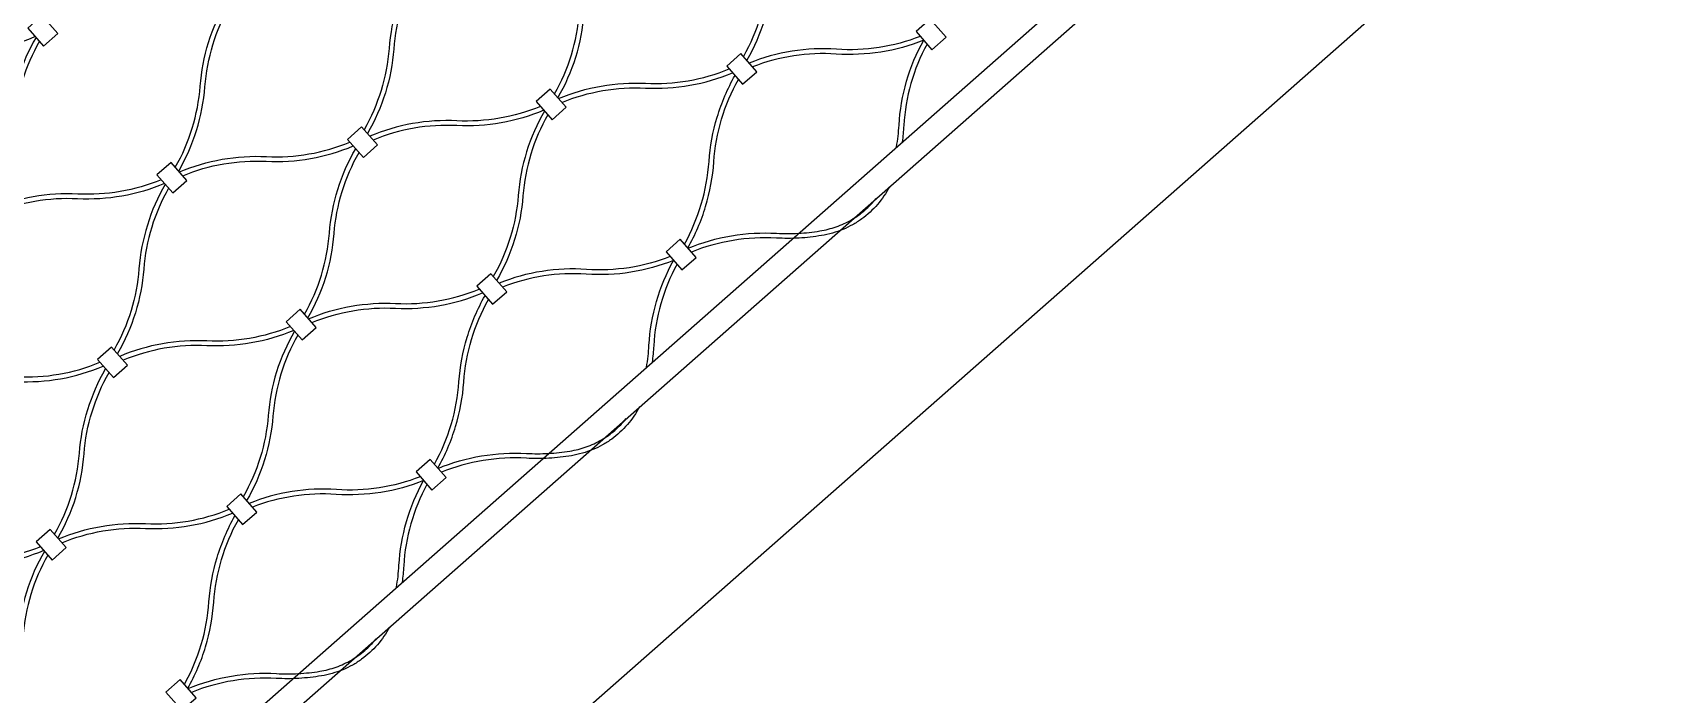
# Model space of a CAD drawing. Header units: millimetres. Extents: x 832728086 to 834530684, y 817551485 to 818349469.
# Drawn here: x 834422206 to 834422721, y 817819976 to 817820187 of the extents above; entities that cross this region are included whole.
import ezdxf

# ---------------------------------------------------------------- set-up
doc = ezdxf.new("R2010")
doc.units = ezdxf.units.MM
doc.header["$LTSCALE"] = 100
doc.layers.add('056-Railing-l', color=6, linetype='Continuous', lineweight=25)
doc.layers.add('A-COLS', color=3, linetype='Continuous')
doc.layers.add('mesh- l', color=8, linetype='Continuous')

msp = doc.modelspace()

# ---------------------------------------------------------------- linework, layer by layer
at = {"layer": '056-Railing-l'}
for points in [[(834422023.2404, 817819747.4366), (834423021.6523, 817820626.1138)], [(834422028.5256, 817819741.4311), (834423026.9375, 817820620.1083)]]:
    msp.add_lwpolyline(points, dxfattribs=at)
at = {"layer": 'A-COLS'}
msp.add_line((834424152.0256, 817821529.0111, 0.0052), (834419835.8825, 817817730.4819, 0.0052), dxfattribs=at)
at = {"layer": 'mesh- l'}
for points in [[(834422448.7769, 817820231.9515, 0.05643381), (834422443.0853, 817820219.0054, 0.05608633), (834422440.4225, 817820205.1153, -0.05520174), (834422437.8895, 817820191.7742, -0.05548959), (834422432.4919, 817820179.3145)], [(834422449.8437, 817820230.7392, 0.05541212), (834422444.4598, 817820218.2911, 0.05509445), (834422441.9325, 817820204.9651, -0.0561917), (834422439.2639, 817820191.06, -0.05650781), (834422433.5585, 817820178.1026)], [(834422372.4107, 817820167.36, 0.05541212), (834422377.7946, 817820179.8081, 0.05509445), (834422380.3219, 817820193.1341, -0.0561917), (834422382.9905, 817820207.0392, -0.05650781), (834422388.6959, 817820219.9966)], [(834422373.4776, 817820166.1477, 0.05643381), (834422379.1692, 817820179.0938, 0.05608633), (834422381.8319, 817820192.9839, -0.05520174), (834422384.365, 817820206.325, -0.05548959), (834422389.7625, 817820218.7847)], [(834422328.0837, 817820208.6454, 0.05643381), (834422322.3921, 817820195.6994, 0.05608633), (834422319.7294, 817820181.8093, -0.05520174), (834422317.1963, 817820168.4682, -0.05548959), (834422311.7987, 817820156.0085)], [(834422329.1505, 817820207.4332, 0.05541212), (834422323.7666, 817820194.9851, 0.05509445), (834422321.2393, 817820181.6591, -0.0561917), (834422318.5707, 817820167.754, -0.05650781), (834422312.8653, 817820154.7966)], [(834422251.7175, 817820144.0539, 0.05541212), (834422257.1014, 817820156.5021, 0.05509445), (834422259.6287, 817820169.828, -0.0561917), (834422262.2974, 817820183.7332, -0.05650781), (834422268.0027, 817820196.6906)], [(834422252.7844, 817820142.8417, 0.05643381), (834422258.476, 817820155.7877, 0.05608633), (834422261.1387, 817820169.6779, -0.05520174), (834422263.6718, 817820183.0189, -0.05548959), (834422269.0693, 817820195.4786)], [(834422207.1597, 817820185.6016, -0.05643381), (834422193.5954, 817820181.6011, -0.05608633), (834422179.4796, 817820180.7247, 0.05520174), (834422165.9248, 817820179.9073, 0.05548959), (834422152.8802, 817820176.1366)], [(834422207.3905, 817820185.3394, 0.05643381), (834422201.6989, 817820172.3934, 0.05608633), (834422199.0362, 817820158.5032, -0.05520174), (834422196.5031, 817820145.1622, -0.05548959), (834422191.1055, 817820132.7025)], [(834422208.4573, 817820184.1272, 0.05541212), (834422203.0734, 817820171.679, 0.05509445), (834422200.5461, 817820158.3531, -0.0561917), (834422197.8775, 817820144.4479, -0.05650781), (834422192.1721, 817820131.4905)], [(834422488.8137, 817820185.6731, -0.05599755), (834422475.7145, 817820182.1434, -0.0550563), (834422462.1569, 817820181.5827, 0.05611313), (834422448.006, 817820180.9677, 0.05708602), (834422434.3564, 817820177.196)], [(834422489.8863, 817820184.4543, -0.05708602), (834422476.2367, 817820180.6826, -0.05611313), (834422462.0858, 817820180.0676, 0.0550563), (834422448.5282, 817820179.5069, 0.05599755), (834422435.429, 817820175.9772)], [(834422481.2496, 817820150.519, 0.01408298), (834422481.7405, 817820153.9612, 0.01401475), (834422482.0374, 817820157.4257, -0.05610981), (834422484.4276, 817820171.3871, -0.05708383), (834422489.8863, 817820184.4543)], [(834422490.9604, 817820183.2368, 0.05599537), (834422485.8111, 817820170.6853, 0.05505305), (834422483.5494, 817820157.3056, -0.01031216), (834422483.3449, 817820154.6915, -0.0103492), (834422483.0326, 817820152.0881)], [(834422373.7083, 817820165.8855, -0.05643381), (834422387.2726, 817820169.8861, -0.05608633), (834422401.3885, 817820170.7624, 0.05520174), (834422414.9433, 817820171.5799, 0.05548959), (834422427.9878, 817820175.3506)], [(834422374.7752, 817820164.6733, -0.05541212), (834422387.8065, 817820168.4319, -0.05509445), (834422401.3456, 817820169.2456, 0.0561917), (834422415.4771, 817820170.1258, 0.05650781), (834422429.0544, 817820174.1386)], [(834422413.7451, 817820119.6071, 0.05501314), (834422419.1066, 817820132.3034, 0.05502564), (834422421.5702, 817820145.8634, -0.05608013), (834422424.1717, 817820160.0136, -0.05606721), (834422429.8523, 817820173.232)], [(834422414.8177, 817820118.3883, 0.05606721), (834422420.4983, 817820131.6068, 0.05608013), (834422423.0998, 817820145.757, -0.05502564), (834422425.5633, 817820159.3169, -0.05501314), (834422430.9249, 817820172.0132)], [(834422367.9066, 817820163.396, -0.05541212), (834422354.8753, 817820159.6373, -0.05509445), (834422341.3362, 817820158.8237, 0.0561917), (834422327.2047, 817820157.9435, 0.05650781), (834422313.6274, 817820153.9307)], [(834422368.9734, 817820162.1838, -0.05643381), (834422355.4092, 817820158.1832, -0.05608633), (834422341.2933, 817820157.3069, 0.05520174), (834422327.7385, 817820156.4894, 0.05548959), (834422314.694, 817820152.7187)], [(834422369.2042, 817820161.9216, 0.05643381), (834422363.5126, 817820148.9755, 0.05608633), (834422360.8499, 817820135.0854, -0.05520174), (834422358.3168, 817820121.7443, -0.05548959), (834422352.9192, 817820109.2846)], [(834422370.2711, 817820160.7093, 0.05541212), (834422364.8871, 817820148.2612, 0.05509445), (834422362.3599, 817820134.9352, -0.0561917), (834422359.6912, 817820121.0301, -0.05650781), (834422353.9858, 817820108.0727)], [(834422253.0151, 817820142.5795, -0.05643381), (834422266.5794, 817820146.5801, -0.05608633), (834422280.6953, 817820147.4564, 0.05520174), (834422294.2501, 817820148.2738, 0.05548959), (834422307.2946, 817820152.0445)], [(834422254.082, 817820141.3673, -0.05541212), (834422267.1133, 817820145.1259, -0.05509445), (834422280.6524, 817820145.9395, 0.0561917), (834422294.7839, 817820146.8198, 0.05650781), (834422308.3612, 817820150.8326)], [(834422292.838, 817820097.33, 0.05541212), (834422298.222, 817820109.7782, 0.05509445), (834422300.7492, 817820123.1041, -0.0561917), (834422303.4179, 817820137.0093, -0.05650781), (834422309.1233, 817820149.9667)], [(834422293.9049, 817820096.1178, 0.05643381), (834422299.5965, 817820109.0639, 0.05608633), (834422302.2592, 817820122.954, -0.05520174), (834422304.7923, 817820136.2951, -0.05548959), (834422310.1899, 817820148.7548)], [(834422247.2134, 817820140.09, -0.05541212), (834422234.1821, 817820136.3313, -0.05509445), (834422220.643, 817820135.5177, 0.0561917), (834422206.5115, 817820134.6374, 0.05650781), (834422192.9342, 817820130.6246)], [(834422248.2802, 817820138.8777, -0.05643381), (834422234.716, 817820134.8772, -0.05608633), (834422220.6001, 817820134.0009, 0.05520174), (834422207.0453, 817820133.1834, 0.05548959), (834422194.0008, 817820129.4127)], [(834422248.511, 817820138.6155, 0.05643381), (834422242.8194, 817820125.6695, 0.05608633), (834422240.1567, 817820111.7794, -0.05520174), (834422237.6236, 817820098.4383, -0.05548959), (834422232.226, 817820085.9786)], [(834422249.5779, 817820137.4033, 0.05541212), (834422244.1939, 817820124.9552, 0.05509445), (834422241.6667, 817820111.6292, -0.0561917), (834422238.998, 817820097.7241, -0.05650781), (834422233.2926, 817820084.7666)], [(834422478.9872, 817820137.871, -0.05861222), (834422475.1803, 817820132.2212, -0.05918417), (834422470.1617, 817820127.6154, -0.02931437), (834422467.2649, 817820125.7762, -0.02849813), (834422464.175, 817820124.2832, -0.02885982), (834422460.8295, 817820123.117, -0.02750146), (834422457.3735, 817820122.3343, -0.0280161), (834422450.2139, 817820121.5311, -0.02801983), (834422443.0093, 817820121.5335, 0.05502888), (834422429.2475, 817820120.7952, 0.05501523), (834422415.9779, 817820117.0732)], [(834422414.9038, 817820118.2906, -0.05606931), (834422428.7314, 817820122.2634, -0.05608344), (834422443.0961, 817820123.0643, 0.02749376), (834422449.9971, 817820123.0548, 0.02749016), (834422456.8575, 817820123.8026, 0.04358453), (834422462.055, 817820125.1333, 0.04703204), (834422466.9247, 817820127.377, 0.04662132), (834422471.148, 817820130.3851, 0.04736718), (834422474.7347, 817820134.1285)], [(834422409.241, 817820115.6431, -0.05599755), (834422396.1418, 817820112.1134, -0.0550563), (834422382.5842, 817820111.5528, 0.05611313), (834422368.4333, 817820110.9377, 0.05708602), (834422354.7837, 817820107.1661)], [(834422410.3136, 817820114.4244, -0.05708602), (834422396.664, 817820110.6527, -0.05611313), (834422382.5131, 817820110.0376, 0.0550563), (834422368.9555, 817820109.477, 0.05599755), (834422355.8563, 817820105.9473)], [(834422401.6769, 817820080.489, 0.01408298), (834422402.1679, 817820083.9313, 0.01401475), (834422402.4647, 817820087.3957, -0.05610981), (834422404.855, 817820101.3572, -0.05708383), (834422410.3136, 817820114.4244)], [(834422411.3878, 817820113.2069, 0.05599537), (834422406.2384, 817820100.6554, 0.05505305), (834422403.9767, 817820087.2757, -0.01031216), (834422403.7722, 817820084.6616, -0.0103492), (834422403.4599, 817820082.0582)], [(834422294.1356, 817820095.8556, -0.05643381), (834422307.6999, 817820099.8562, -0.05608633), (834422321.8158, 817820100.7325, 0.05520174), (834422335.3706, 817820101.55, 0.05548959), (834422348.4151, 817820105.3206)], [(834422295.2025, 817820094.6434, -0.05541212), (834422308.2338, 817820098.402, -0.05509445), (834422321.7729, 817820099.2157, 0.0561917), (834422335.9044, 817820100.0959, 0.05650781), (834422349.4817, 817820104.1087)], [(834422334.1724, 817820049.5772, 0.05501314), (834422339.534, 817820062.2735, 0.05502564), (834422341.9975, 817820075.8335, -0.05608013), (834422344.599, 817820089.9837, -0.05606721), (834422350.2796, 817820103.2021)], [(834422335.245, 817820048.3584, 0.05606721), (834422340.9256, 817820061.5769, 0.05608013), (834422343.5271, 817820075.727, -0.05502564), (834422345.9907, 817820089.287, -0.05501314), (834422351.3522, 817820101.9833)], [(834422288.3339, 817820093.3661, -0.05541212), (834422275.3026, 817820089.6074, -0.05509445), (834422261.7635, 817820088.7938, 0.0561917), (834422247.632, 817820087.9135, 0.05650781), (834422234.0547, 817820083.9007)], [(834422289.4008, 817820092.1539, -0.05643381), (834422275.8365, 817820088.1533, -0.05608633), (834422261.7206, 817820087.277, 0.05520174), (834422248.1658, 817820086.4595, 0.05548959), (834422235.1213, 817820082.6888)], [(834422289.6315, 817820091.8916, 0.05643381), (834422283.9399, 817820078.9456, 0.05608633), (834422281.2772, 817820065.0555, -0.05520174), (834422278.7441, 817820051.7144, -0.05548959), (834422273.3466, 817820039.2547)], [(834422290.6984, 817820090.6794, 0.05541212), (834422285.3145, 817820078.2313, 0.05509445), (834422282.7872, 817820064.9053, -0.0561917), (834422280.1185, 817820051.0002, -0.05650781), (834422274.4132, 817820038.0427)], [(834422173.4425, 817820072.5496, -0.05643381), (834422187.0067, 817820076.5501, -0.05608633), (834422201.1226, 817820077.4264, 0.05520174), (834422214.6774, 817820078.2439, 0.05548959), (834422227.7219, 817820082.0146)], [(834422174.5093, 817820071.3373, -0.05541212), (834422187.5406, 817820075.096, -0.05509445), (834422201.0797, 817820075.9096, 0.0561917), (834422215.2112, 817820076.7899, 0.05650781), (834422228.7885, 817820080.8027)], [(834422213.2654, 817820027.3001, 0.05541212), (834422218.6493, 817820039.7483, 0.05509445), (834422221.1766, 817820053.0742, -0.0561917), (834422223.8452, 817820066.9794, -0.05650781), (834422229.5506, 817820079.9368)], [(834422214.3322, 817820026.0879, 0.05643381), (834422220.0238, 817820039.0339, 0.05608633), (834422222.6865, 817820052.9241, -0.05520174), (834422225.2196, 817820066.2651, -0.05548959), (834422230.6172, 817820078.7248)], [(834422399.4145, 817820067.841, -0.05861222), (834422395.6076, 817820062.1913, -0.05918417), (834422390.589, 817820057.5855, -0.02931437), (834422387.6922, 817820055.7463, -0.02849813), (834422384.6023, 817820054.2533, -0.02885982), (834422381.2568, 817820053.0871, -0.02750146), (834422377.8008, 817820052.3044, -0.0280161), (834422370.6412, 817820051.5012, -0.02801983), (834422363.4366, 817820051.5035, 0.05502888), (834422349.6748, 817820050.7652, 0.05501523), (834422336.4053, 817820047.0433)], [(834422335.3311, 817820048.2607, -0.05606931), (834422349.1588, 817820052.2335, -0.05608344), (834422363.5234, 817820053.0344, 0.02749376), (834422370.4244, 817820053.0249, 0.02749016), (834422377.2848, 817820053.7726, 0.04358453), (834422382.4823, 817820055.1033, 0.04703204), (834422387.352, 817820057.347, 0.04662132), (834422391.5753, 817820060.3552, 0.04736718), (834422395.1621, 817820064.0986)], [(834422329.6683, 817820045.6132, -0.05599755), (834422316.5692, 817820042.0835, -0.0550563), (834422303.0115, 817820041.5229, 0.05611313), (834422288.8606, 817820040.9078, 0.05708602), (834422275.211, 817820037.1362)], [(834422330.7409, 817820044.3944, -0.05708602), (834422317.0913, 817820040.6228, -0.05611313), (834422302.9404, 817820040.0077, 0.0550563), (834422289.3828, 817820039.4471, 0.05599755), (834422276.2836, 817820035.9174)], [(834422322.1042, 817820010.4591, 0.01408298), (834422322.5952, 817820013.9014, 0.01401475), (834422322.8921, 817820017.3658, -0.05610981), (834422325.2823, 817820031.3273, -0.05708383), (834422330.7409, 817820044.3944)], [(834422331.8151, 817820043.177, 0.05599537), (834422326.6657, 817820030.6255, 0.05505305), (834422324.4041, 817820017.2457, -0.01031216), (834422324.1996, 817820014.6317, -0.0103492), (834422323.8872, 817820012.0283)], [(834422214.563, 817820025.8257, -0.05643381), (834422228.1273, 817820029.8263, -0.05608633), (834422242.2431, 817820030.7026, 0.05520174), (834422255.7979, 817820031.52, 0.05548959), (834422268.8424, 817820035.2907)], [(834422215.6298, 817820024.6135, -0.05541212), (834422228.6611, 817820028.3721, -0.05509445), (834422242.2002, 817820029.1857, 0.0561917), (834422256.3317, 817820030.066, 0.05650781), (834422269.909, 817820034.0788)], [(834422254.5997, 817819979.5473, 0.05501314), (834422259.9613, 817819992.2436, 0.05502564), (834422262.4248, 817820005.8036, -0.05608013), (834422265.0264, 817820019.9537, -0.05606721), (834422270.7069, 817820033.1722)], [(834422255.6724, 817819978.3285, 0.05606721), (834422261.3529, 817819991.547, 0.05608013), (834422263.9544, 817820005.6971, -0.05502564), (834422266.418, 817820019.2571, -0.05501314), (834422271.7795, 817820031.9534)], [(834422208.7612, 817820023.3362, -0.05541212), (834422195.7299, 817820019.5775, -0.05509445), (834422182.1908, 817820018.7639, 0.0561917), (834422168.0593, 817820017.8836, 0.05650781), (834422154.482, 817820013.8708)], [(834422209.8281, 817820022.1239, -0.05643381), (834422196.2638, 817820018.1234, -0.05608633), (834422182.1479, 817820017.2471, 0.05520174), (834422168.5931, 817820016.4296, 0.05548959), (834422155.5486, 817820012.6589)], [(834422210.0589, 817820021.8617, 0.05643381), (834422204.3673, 817820008.9157, 0.05608633), (834422201.7045, 817819995.0256, -0.05520174), (834422199.1714, 817819981.6845, -0.05548959), (834422193.7739, 817819969.2248)], [(834422211.1257, 817820020.6495, 0.05541212), (834422205.7418, 817820008.2014, 0.05509445), (834422203.2145, 817819994.8754, -0.0561917), (834422200.5459, 817819980.9702, -0.05650781), (834422194.8405, 817819968.0128)], [(834422319.8418, 817819997.8111, -0.05861222), (834422316.0349, 817819992.1614, -0.05918417), (834422311.0163, 817819987.5556, -0.02931437), (834422308.1195, 817819985.7164, -0.02849813), (834422305.0296, 817819984.2234, -0.02885982), (834422301.6841, 817819983.0572, -0.02750146), (834422298.2282, 817819982.2745, -0.0280161), (834422291.0685, 817819981.4713, -0.02801983), (834422283.8639, 817819981.4736, 0.05502888), (834422270.1021, 817819980.7353, 0.05501523), (834422256.8326, 817819977.0134)], [(834422255.7584, 817819978.2308, -0.05606931), (834422269.5861, 817819982.2036, -0.05608344), (834422283.9508, 817819983.0045, 0.02749376), (834422290.8518, 817819982.995, 0.02749016), (834422297.7122, 817819983.7427, 0.04358453), (834422302.9096, 817819985.0734, 0.04703204), (834422307.7794, 817819987.3171, 0.04662132), (834422312.0026, 817819990.3253, 0.04736718), (834422315.5894, 817819994.0687)]]:
    msp.add_lwpolyline(points, format="xyb", dxfattribs=at)
for points in [[(834422214.3113, 817820186.5574), (834422209.2471, 817820192.3116), (834422204.743, 817820188.3476), (834422209.8072, 817820182.5934)], [(834422487.4674, 817820187.2028), (834422492.5316, 817820181.4485), (834422497.0357, 817820185.4125), (834422491.9715, 817820191.1667)], [(834422427.207, 817820176.2378), (834422432.2711, 817820170.4836), (834422436.7752, 817820174.4475), (834422431.7111, 817820180.2017)], [(834422436.7752, 817820174.4475), (834422431.7111, 817820180.2017), (834422427.207, 817820176.2378), (834422432.2711, 817820170.4836)], [(834422376.125, 817820163.1395), (834422371.0609, 817820168.8937), (834422366.5567, 817820164.9298), (834422371.6209, 817820159.1755)], [(834422316.082, 817820151.1415), (834422311.0179, 817820156.8957), (834422306.5138, 817820152.9318), (834422311.5779, 817820147.1775)], [(834422255.4318, 817820139.8335), (834422250.3677, 817820145.5877), (834422245.8635, 817820141.6237), (834422250.9277, 817820135.8695)], [(834422407.8947, 817820117.1728), (834422412.9589, 817820111.4186), (834422417.463, 817820115.3826), (834422412.3989, 817820121.1368)], [(834422347.6343, 817820106.2079), (834422352.6985, 817820100.4536), (834422357.2026, 817820104.4176), (834422352.1384, 817820110.1718)], [(834422357.2026, 817820104.4176), (834422352.1384, 817820110.1718), (834422347.6343, 817820106.2079), (834422352.6985, 817820100.4536)], [(834422296.5523, 817820093.1096), (834422291.4882, 817820098.8638), (834422286.9841, 817820094.8999), (834422292.0482, 817820089.1456)], [(834422236.5094, 817820081.1116), (834422231.4452, 817820086.8658), (834422226.9411, 817820082.9018), (834422232.0053, 817820077.1476)], [(834422328.3221, 817820047.1429), (834422333.3862, 817820041.3887), (834422337.8903, 817820045.3527), (834422332.8262, 817820051.1069)], [(834422268.0616, 817820036.178), (834422273.1258, 817820030.4237), (834422277.6299, 817820034.3877), (834422272.5657, 817820040.1419)], [(834422277.6299, 817820034.3877), (834422272.5657, 817820040.1419), (834422268.0616, 817820036.178), (834422273.1258, 817820030.4237)], [(834422216.9797, 817820023.0797), (834422211.9155, 817820028.8339), (834422207.4114, 817820024.8699), (834422212.4756, 817820019.1157)], [(834422216.9797, 817820023.0797), (834422211.9155, 817820028.8339), (834422207.4114, 817820024.8699), (834422212.4756, 817820019.1157)], [(834422248.7494, 817819977.113), (834422253.8135, 817819971.3588), (834422258.3177, 817819975.3227), (834422253.2535, 817819981.077)]]:
    msp.add_lwpolyline(points, close=True, dxfattribs=at)
for points in [[(834422311.0179, 817820156.8957), (834422306.5138, 817820152.9318)], [(834422316.082, 817820151.1415), (834422311.0179, 817820156.8957)], [(834422306.5138, 817820152.9318), (834422311.5779, 817820147.1775)], [(834422311.5779, 817820147.1775), (834422316.082, 817820151.1415)], [(834422231.4452, 817820086.8658), (834422226.9411, 817820082.9018)], [(834422226.9411, 817820082.9018), (834422232.0053, 817820077.1476)], [(834422236.5094, 817820081.1116), (834422231.4452, 817820086.8658)], [(834422232.0053, 817820077.1476), (834422236.5094, 817820081.1116)]]:
    msp.add_lwpolyline(points, dxfattribs=at)

doc.saveas('drawing.dxf')
